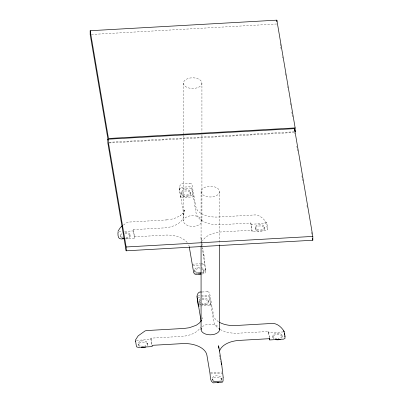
<?xml version="1.0" encoding="UTF-8"?>
<svg xmlns="http://www.w3.org/2000/svg" width="403" height="403" viewBox="0 0 403 403"><rect width="100%" height="100%" fill="white"/><g stroke="black" fill="none" stroke-linecap="round" stroke-linejoin="round"><path stroke-width="0.3" stroke-dasharray="2.02 1.51" d="M201.822 274.005L204.769 273.682C206.81 270.63 204.306 266.806 204.653 263.502L201.989 247.81M205.55 270.257L204.24 257.29L202.689 247.578M180.68 197.601L180.68 196.326L193.128 195.621L193.128 196.896L180.68 197.601C180.564 194.019 176.962 185.823 182.02 183.642L189.934 183.209M179.36 189.818L179.763 188.942L181.023 188.513L189.732 188.02L191.113 188.297L191.803 189.113L193.128 196.896M192.07 185.168L196.17 208.301L197.858 210.925L200.986 213.449L200.734 213.283C206.482 216.668 213.293 217.454 219.665 216.93L255.381 214.905C260.066 215.237 264.156 218.995 266.418 222.899L264.716 222.053C268.151 222.552 267.033 227.272 267.411 229.775L266.947 230.289L265.506 230.692L252.061 231.453L250.842 222.99L220.537 224.708A22.361 12.911 0 0 1 196.095 213.116L191.687 187.531L190.695 186.851L189.732 186.745L180.549 187.304L179.37 188.226M183.748 215.509L184.488 209.283L184.226 210.824L184.327 210.497L182.776 213.449L182.987 213.167L180.151 215.801L180.433 215.62L174.161 218.587L169.079 219.69M202.004 319.025L202.155 317.781L201.979 318.808M123.479 225.07L126.356 222.899L129.036 222.053L166.545 219.932M197.782 295.948L207.399 295.238L208.361 295.349L209.353 296.024L213.761 321.614A22.361 12.911 0 0 0 218.728 328.541M197.782 297.223L207.888 296.527L208.779 296.789L209.469 297.605L210.789 305.393L200.835 305.953M118.784 231.891L121.641 231.584M136.451 340.384L150.939 339.417L151.85 344.807M166.414 219.942L169.24 219.675M91.441 34.477L276.851 23.979L277.057 25.218M109.112 142.284L293.898 131.821M109.102 142.969L293.888 132.506M125.308 238.626L134.491 238.108L133.272 229.65L163.578 227.932A22.361 12.911 0 0 0 183.652 213.822L179.36 188.539M124.698 231.408L133.272 230.924M250.842 224.27L264.529 223.494A1.874 1.083 0 0 1 266.579 224.466L267.436 229.493M133.272 229.65L134.491 236.833L164.797 235.115A22.361 12.911 0 0 1 187.355 242.641M252.061 231.453L252.061 230.178L221.756 231.891A22.361 12.911 0 0 0 202.543 240.989M192.211 264.202L200.296 263.748M200.921 263.713L204.653 263.502M192.83 265.446L201.54 264.952M202.165 264.917L204.653 264.776M201.822 272.725L204.311 272.584M202.079 291.999L207.6 291.707M198.971 304.784L201.46 304.643M202.079 304.608L210.789 304.114L210.789 305.393M198.347 306.094L200.215 305.988M150.939 339.417L150.939 338.142L181.244 336.424A22.361 12.911 0 0 0 200.457 327.332M269.526 337.472L268.509 331.488L238.203 333.2A22.361 12.911 0 0 1 219.69 329.175M268.509 331.488L268.509 332.762L282.196 331.986A1.874 1.083 0 0 1 283.571 332.228M210.497 372.664L221.695 372.029M210.497 373.939L222.32 373.269M189.798 183.199L191.309 183.677L192.105 185.325M207.464 291.696L208.976 292.17L209.636 293.218L213.832 316.798L215.524 319.423L218.648 321.942L218.401 321.78M280.216 43.801L280.634 46.274M280.74 46.894L281.057 48.753M282.422 56.808L282.634 58.042M285.264 73.527L285.581 75.386M287.475 86.534L287.682 87.773M290.316 103.259L290.628 105.118M291.787 111.928L292.205 114.407M292.311 115.026L292.628 116.885M294.517 132.471L294.724 133.71M296.83 146.098L297.253 148.576M297.354 149.196L297.671 151.054M301.877 175.829L302.3 178.307M302.406 178.927L302.718 180.786M306.93 205.56L307.242 207.419M311.448 232.193L311.872 234.672M250.842 222.99L252.061 230.178M268.509 332.762L269.32 337.553M201.863 242.712L200.931 237.241L201.309 241.624M201.963 243.321L202.583 246.968M219.449 355.098L219.862 357.511M219.962 358.116L220.37 360.529M220.476 361.133L220.678 362.342M150.939 338.142L152.057 344.726M203.847 254.469L203.958 255.25M204.004 255.573L204.094 256.182M201.359 242.248L201.681 246.001A22.361 12.911 0 0 1 201.737 243.19M282.231 335.573L282.231 336.853M272.902 336.102L272.902 337.382M264.564 227.08L264.564 228.355M255.235 227.609L255.235 228.884M221.655 378.236L221.655 379.51M219.595 191.682A9.264 5.35 0 0 1 205.646 196.256A9.264 5.35 0 0 1 205.757 186.992A9.264 5.35 0 0 1 219.595 191.682L219.595 244.545M212.326 378.765L212.326 380.039M208.341 300.603L208.341 301.877M205.55 269.164L205.55 271.531M203.994 269.743L203.994 271.018M201.928 83.184A9.264 5.35 0 0 1 187.979 87.758A9.264 5.35 0 0 1 188.09 78.499A9.264 5.35 0 0 1 201.928 83.184L201.928 132.275M201.928 134.793L201.928 221.015A9.264 5.35 0 0 1 187.979 225.589A9.264 5.35 0 0 1 188.09 216.33A9.264 5.35 0 0 1 201.928 221.015M201.072 191.606L201.072 245.729M199.006 301.132L199.006 302.406M194.659 270.272L194.659 271.546M190.674 192.11L190.674 193.385M183.405 83.109L183.405 134.718M183.405 135.348L183.405 220.94M181.345 192.634L181.345 193.914M147.765 343.26L147.765 344.54M138.436 343.789L138.436 345.069M134.491 236.833L134.491 238.108M124.975 232.34A4.69 2.705 0 0 1 130.098 234.768L130.098 236.042A4.69 2.705 0 0 1 125.892 239.004M120.769 235.297L120.769 236.571M214.013 380.593A4.69 2.705 0 0 1 213.368 376.78A4.69 2.705 0 0 1 219.967 376.407A4.69 2.705 0 0 1 220.612 380.22M212.603 380.729A4.69 2.705 0 0 1 216.532 377.082A4.69 2.705 0 0 1 221.615 380.22M202.346 326.768A9.264 5.35 0 0 1 218.386 326.833M276.801 338.51A4.69 2.705 0 0 1 273.697 334.309A4.69 2.705 0 0 1 281.601 334.46A4.69 2.705 0 0 1 278.025 338.535M273.753 338.691A4.69 2.705 0 0 1 277.108 334.419A4.69 2.705 0 0 1 281.838 338.233M202.024 298.331A4.69 2.705 0 0 1 208.361 300.955A4.69 2.705 0 0 1 201.737 303.333M200.699 302.96A4.69 2.705 0 0 1 200.946 298.663M202.024 299.61A4.69 2.705 0 0 1 208.361 302.235A4.69 2.705 0 0 1 201.737 304.608M200.699 304.235A4.69 2.705 0 0 1 200.946 299.943M143.559 346.222A4.69 2.705 0 0 1 138.677 342.626A4.69 2.705 0 0 1 146.38 341.593A4.69 2.705 0 0 1 144.748 346.061M139.287 346.379A4.69 2.705 0 0 1 142.642 342.107A4.69 2.705 0 0 1 147.372 345.92M201.263 267.542A4.69 2.705 0 0 1 202.054 272.206M196.347 272.096A4.69 2.705 0 0 1 195.052 268.887A4.69 2.705 0 0 1 200.09 267.335M201.263 268.816A4.69 2.705 0 0 1 202.054 273.481M194.936 272.232A4.69 2.705 0 0 1 200.09 268.61M188.76 245.039A22.361 12.911 0 0 1 189.123 246.147M130.098 234.768A4.69 2.705 0 0 1 125.892 237.725M123.499 237.498A4.69 2.705 0 0 1 121.812 233.312M124.975 233.614A4.69 2.705 0 0 1 130.098 236.042M121.62 237.886A4.69 2.705 0 0 1 121.812 234.591M256.923 229.438A4.69 2.705 0 0 0 264.524 227.786A4.69 2.705 0 0 0 258.252 224.809A4.69 2.705 0 0 0 256.923 229.438M256.923 230.712A4.69 2.705 0 0 0 264.524 229.065A4.69 2.705 0 0 0 258.252 226.088A4.69 2.705 0 0 0 256.923 230.712M183.033 194.463A4.69 2.705 0 0 0 190.634 192.815A4.69 2.705 0 0 0 184.357 189.838A4.69 2.705 0 0 0 183.033 194.463M183.033 195.742A4.69 2.705 0 0 0 190.634 194.09A4.69 2.705 0 0 0 184.357 191.113A4.69 2.705 0 0 0 183.033 195.742"/><path stroke-width="0.6" d="M201.48 292.034C198.382 291.233 196.911 294.487 197.027 297.036L201.112 321.11M223.086 377.772L223.076 380.971L222.436 382.175L213.268 382.85C209.671 381.303 210.537 375.828 209.872 372.699L206.905 355.199A22.361 12.911 0 0 0 182.463 343.613L152.158 345.326L152.158 346.605L138.143 347.361L136.788 346.928L136.421 346.404L135.589 341.094M197.037 296.724L197.173 296.422M197.173 297.701L198.347 306.094L198.347 304.819M117.923 231.322L120.502 227.363L122.487 225.836M201.384 320.496L199.384 323.03L196.241 325.261L189.35 327.73L184.08 328.44L146.702 330.551L145.065 330.918L138.169 335.855L135.589 339.82L135.564 341.376M118.381 232.088L117.923 232.602C117.918 238.475 118.754 239.589 124.084 238.697M108.17 140.461L90.181 34.547L90.181 30.719L276.851 20.15L295.152 127.922L295.152 131.751L294.835 129.892M295.152 127.922L108.483 138.491L90.181 30.719M107.848 139.211L294.517 128.643L312.819 236.415L312.819 240.243L126.149 250.812L107.848 143.04L107.848 139.211L126.149 246.984L126.149 250.812M126.149 246.984L312.819 236.415M195.601 273.078L201.203 272.76M201.203 274.04L195.601 274.357L194.589 273.924L193.677 272.64L189.239 246.707M269.426 338.152L269.728 339.946L283.712 339.119L285.077 338.273L284.72 335.754M213.268 381.576L221.977 381.082M219.393 322.314C224.939 325.276 231.312 325.906 237.332 325.423L273.048 323.402C277.732 323.735 281.823 327.488 284.085 331.392L283.697 331.09M283.571 330.954L284.246 331.684L285.102 336.712M312.501 238.385L312.819 240.243M284.342 333.518L284.533 334.636M221.625 363.748L218.597 345.739L218.814 348.237M221.67 364.065L223.217 377.661M221.514 362.967L221.761 364.68M294.517 128.643L294.517 130.285M276.851 20.15L276.851 21.792M269.728 339.946L269.728 338.671L239.422 340.389A22.361 12.911 0 0 0 219.539 351.129M219.595 245.175L219.595 329.513M201.072 246.359L201.072 329.437M218.643 382.311A4.69 2.705 0 0 1 217.449 382.472M219.408 328.4A9.264 5.35 0 0 1 210.27 334.822A9.264 5.35 0 0 1 201.288 328.324M280.297 339.316A4.69 2.705 0 0 1 275.627 339.583M145.831 347.003A4.69 2.705 0 0 1 141.161 347.27M200.976 273.813A4.69 2.705 0 0 1 198.558 273.954M123.499 238.772A4.69 2.705 0 0 1 122.457 238.4"/></g></svg>
